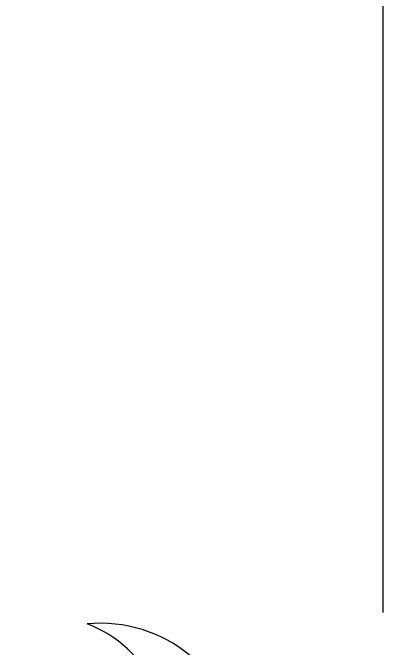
# Model space of a CAD drawing. Header units: inches. Extents: x -172 to 397, y -177 to 127.
# Drawn here: x 314.512 to 314.862, y 77.258 to 77.859 of the extents above; entities that cross this region are included whole.
import ezdxf

# ---------------------------------------------------------------- set-up
doc = ezdxf.new("R2010")
doc.units = ezdxf.units.IN
doc.header["$MEASUREMENT"] = 0
doc.layers.add('AC-FCU VRV', color=100, linetype='Continuous')
doc.layers.add('AC-Sky Air R32', color=130, linetype='Continuous', lineweight=0)

# ---------------------------------------------------------------- blocks, each defined once
blk = doc.blocks.new('AC Flow')
at = {"layer": 'AC-FCU VRV', "color": 4}
for centre, radius, start, end in [((2070.747303278919, 1327.306127221678), 0.06886473099093357, 255.5307646776554, 69.2727543575621), ((2070.779015804049, 1327.292081699243), 0.07879565029259925, 6.64888071749717, 95.34494541114769)]:
    blk.add_arc(centre, radius, start, end, dxfattribs=at)
blk = doc.blocks.new('FCF ( 13-48 ) CV2S ( STD )')
at = {"layer": 'AC-FCU VRV', "color": 0}
blk.add_line((2325.964281431921, 1336.004035056071), (2325.964281431921, 1336.914035055348), dxfattribs=at)
blk.add_blockref('AC Flow', (255.027246311874, 8.62710913562205), dxfattribs=at)
blk = doc.blocks.new('*U202')
at = {"color": 0}
blk.add_blockref('FCF ( 13-48 ) CV2S ( STD )', (-3.031040988097175, -0.09802285295927504), dxfattribs=at)

msp = doc.modelspace()

# ---------------------------------------------------------------- block references
at = {"layer": 'AC-Sky Air R32', "xscale": 1.692907841101676, "yscale": 1.692907841101676, "zscale": 1.692907841101676}
msp.add_blockref('*U202', (-3617.649954950178, -2184.274154289605), dxfattribs=at)

doc.saveas('drawing.dxf')
